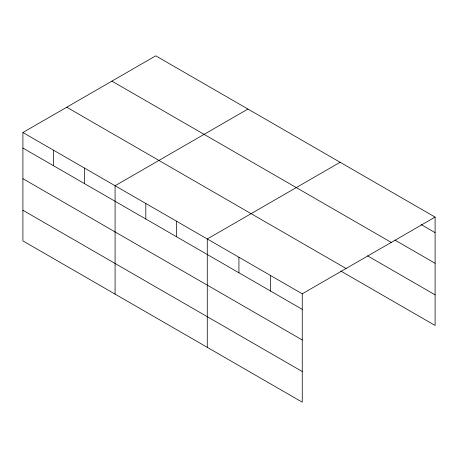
<?xml version="1.0" encoding="UTF-8"?>
<svg xmlns="http://www.w3.org/2000/svg" width="458" height="458" viewBox="0 0 458 458"><rect width="100%" height="100%" fill="white"/><g stroke="black" fill="none" stroke-linecap="round" stroke-linejoin="round"><path stroke-width="0.69" d="M302.251 339.968L302.251 293.807L22.9 132.522L22.9 240.891L302.251 402.176L302.251 339.968L22.9 178.689M340.729 270.993L435.1 325.478L435.1 217.109L155.749 55.824L22.9 132.522M247.933 109.05L115.084 185.748L115.084 294.116M340.122 162.275L207.274 238.973L207.274 347.336M302.251 293.807L435.1 217.109M421.097 224.546L435.1 232.635M394.916 240.072L435.1 263.27M111.907 81.135L391.258 242.419M367.516 255.822L435.1 294.837M66.742 107.212L346.093 268.497M22.9 148.049L302.251 309.333M22.9 210.256L302.251 371.535M270.592 275.527L270.592 291.053M238.933 257.253L238.933 272.773M176.542 221.231L176.542 236.757M145.816 203.489L145.816 219.016M84.358 168.006L84.358 183.532M53.626 150.264L53.626 165.79"/></g></svg>
